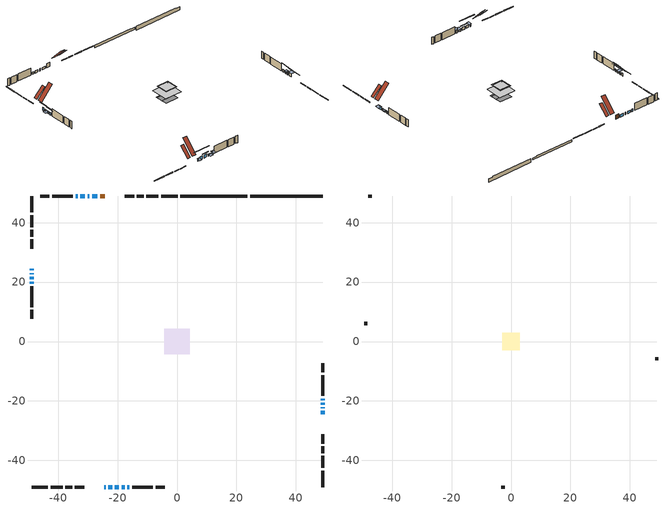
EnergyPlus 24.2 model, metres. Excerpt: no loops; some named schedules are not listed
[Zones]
conditioned space
 floor adiabatic (Floor4 construction): -2.48,-2.48 -2.48,2.48 2.48,2.48 2.48,-2.48 z0.57
 floor adiabatic (AdiabaticFloorConstruction): -4.34,-4.34 -4.34,4.34 4.34,4.34 4.34,-4.34 z1.79
 floor foundation (Slab1 construction): -3.3,-3.3 -3.3,3.3 3.3,3.3 3.3,-3.3 z-1.41
 floor foundation (Slab2 construction): -4.17,-1.47 -4.17,1.47 4.17,1.47 4.17,-1.47 z-0.5
 wall outside (RimJoist1 construction): 0.17,48.97 -5.36,48.97 / -48.97,-48.97 -43.43,-48.97 / -48.97,48.97 -48.97,43.43 / 48.97,-48.97 48.97,-43.43 z0.57:0.87
 wall outside (RimJoist2 construction): -6.29,48.97 -10.27,48.97 / -42.5,-48.97 -38.53,-48.97 / -48.97,42.5 -48.97,38.53 / 48.97,-42.5 48.97,-38.53 z0.57:0.87
 wall outside (RimJoist3 construction): -11.2,48.97 -13.48,48.97 / -37.6,-48.97 -35.31,-48.97 / -48.97,37.6 -48.97,35.31 / 48.97,-37.6 48.97,-35.31 z0.57:0.87
 wall outside (RimJoist4 construction): -14.41,48.97 -17.66,48.97 / -34.39,-48.97 -31.14,-48.97 / -48.97,34.39 -48.97,31.14 / 48.97,-34.39 48.97,-31.14 z0.57:0.87
 wall outside (AdiabaticWallConstruction 1): -24.23,48.97 -25.88,48.97 z0.57:2.6
 wall outside (AdiabaticWallConstruction): -24.56,-48.97 -24,-48.97 / 48.97,-21.22 48.97,-20.66 z0.57:1.49; 48.97,-24.56 48.97,-23.34 / -23.08,-48.97 -21.86,-48.97 / -20.93,-48.97 -19.6,-48.97 z0.57:2.09; -48.97,24.56 -48.97,23.9 z0.57:2.1; -26.81,48.97 -28.59,48.97 / -48.97,22.97 -48.97,22.7 / -29.51,48.97 -30.05,48.97 / 48.97,-22.42 48.97,-22.15 / -48.97,20.03 -48.97,19.5 / -30.98,48.97 -32.5,48.97 / -33.43,48.97 -34.08,48.97 / 48.97,-19.73 48.97,-19.2 z0.57:1.79; -48.97,21.78 -48.97,20.96 z0.57:1.39; -18.68,-48.97 -17.66,-48.97 z0.57:1.28; -16.73,-48.97 -16.02,-48.97 z0.57:2.04
 wall outside (Wall1 construction): -35.01,48.97 -41.99,48.97 / -15.09,-48.97 -8.11,-48.97 / -48.97,18.57 -48.97,11.59 / 48.97,-18.27 48.97,-11.29 z0.57:4.23
 wall outside (Wall3 construction): -42.92,48.97 -45.97,48.97 / -7.18,-48.97 -4.13,-48.97 / -48.97,10.66 -48.97,7.61 / 48.97,-10.36 48.97,-7.31 z0.57:4.23
 wall foundation (FoundationWall1 construction): 24.59,48.97,-1.41 24.59,48.97,0.57 46.53,48.97,0.57 46.53,48.97,0.17 48.97,48.97,0.17 48.97,48.97,-1.41
 wall foundation (FoundationWall2 construction): 1.1,48.97,-0.5 1.1,48.97,0.57 21.4,48.97,0.57 21.4,48.97,0.43 23.66,48.97,0.43 23.66,48.97,-0.5
 window (WindowConstruction 11): -24.56,-48.97 -24,-48.97 z0.57:1.48
 window (WindowConstruction 6): 48.97,-24.56 48.97,-23.34 z0.57:2.09
 window (WindowConstruction 7): -23.08,-48.97 -21.86,-48.97 z0.57:2.09
 window (WindowConstruction 8): -48.97,24.56 -48.97,23.9 z0.57:2.09
 window (WindowConstruction 9): -26.81,48.97 -28.59,48.97 z0.57:1.79
 window (WindowConstruction 10): -20.93,-48.97 -19.6,-48.97 z0.57:2.09
 window (WindowConstruction 14): -48.97,22.97 -48.97,22.71 z0.57:1.79
 window (WindowConstruction 15): -29.52,48.97 -30.05,48.97 z0.57:1.79
 window (WindowConstruction 12): -48.97,21.78 -48.97,20.96 z0.57:1.38
 window (WindowConstruction 16): 48.97,-22.41 48.97,-22.15 z0.57:1.79
 window (WindowConstruction 13): 48.97,-21.22 48.97,-20.66 z0.57:1.48
 window (WindowConstruction): -18.68,-48.97 -17.66,-48.97 z0.57:1.28
 window (WindowConstruction 1): -48.97,20.03 -48.97,19.5 z0.57:1.79
 window (WindowConstruction 2): -30.98,48.97 -32.5,48.97 z0.57:1.79
 window (WindowConstruction 3): -33.43,48.97 -34.08,48.97 z0.57:1.79
 window (WindowConstruction 4): 48.97,-19.73 48.97,-19.2 z0.57:1.79
 window (WindowConstruction 5): -16.73,-48.97 -16.02,-48.97 z0.57:2.04
 door (Door): -24.23,48.97 -25.88,48.97 z0.57:2.6
 ceiling adiabatic (AdiabaticFloorConstruction): 4.34,-4.34 4.34,4.34 -4.34,4.34 -4.34,-4.34 z1.79
attic - vented
 floor to conditioned space (Floor1 construction Reversed): -2.63,-2.63 -2.63,2.63 2.63,2.63 2.63,-2.63 z4.23
 floor to conditioned space (Floor2 construction Reversed): -2.1,-2.1 -2.1,2.1 2.1,2.1 2.1,-2.1 z4.23
 floor to conditioned space (Floor3 construction Reversed): -3,-3 -3,3 3,3 3,-3 z4.23
 wall outside (Wall4 construction): -46.9,48.97 -48.04,48.97 / -3.21,-48.97 -2.06,-48.97 / -48.97,6.68 -48.97,5.54 / 48.97,-6.38 48.97,-5.24 z0.57:4.23
 roof outside (Roof1 construction): -20.15,48.97,4.23 -20.15,44.55,8.64 -18.59,44.55,8.64 -18.59,48.97,4.23; -28.64,-48.97,4.23 -28.64,-44.55,8.64 -30.21,-44.55,8.64 -30.21,-48.97,4.23; -48.97,28.64,4.23 -44.55,28.64,8.64 -44.55,30.21,8.64 -48.97,30.21,4.23; 48.97,-28.64,4.23 44.55,-28.64,8.64 44.55,-30.21,8.64 48.97,-30.21,4.23
 roof outside (Roof2 construction): -23.31,48.97,4.23 -23.31,42.94,10.76 -21.08,42.94,10.76 -21.08,48.97,4.23; -25.49,-48.97,4.23 -25.49,-42.94,10.76 -27.72,-42.94,10.76 -27.72,-48.97,4.23; -48.97,25.49,4.23 -42.94,25.49,10.76 -42.94,27.72,10.76 -48.97,27.72,4.23; 48.97,-25.49,4.23 42.94,-25.49,10.76 42.94,-27.72,10.76 48.97,-27.72,4.23
shading: -23.71,-48.97 -24.86,-48.97 -24.86,-50.8 -23.71,-50.8 z1.78; 48.97,-23.04 48.97,-24.86 50.8,-24.86 50.8,-23.04 z2.39; -18.2,-48.97 -26.74,-48.97 -26.74,-49.27 -18.2,-49.27 z5.75; -48.97,22.07 -48.97,26.39 -49.27,26.39 -49.27,22.07 z3.92; -18.69,-48.97 -21.84,-48.97 -21.84,-49.27 -18.69,-49.27 z3.01; -48.97,20.66 -48.97,22.08 -50.8,22.08 -50.8,20.66 z1.68; 48.97,-20.36 48.97,-21.52 49.88,-21.52 49.88,-20.36 z1.78; -17.36,-48.97 -18.97,-48.97 -18.97,-50.8 -17.36,-50.8 z1.58; -48.97,17.67 -48.97,21.86 -49.27,21.86 -49.27,17.67 z3.62; -15.72,-48.97 -17.03,-48.97 -17.03,-50.8 -15.72,-50.8 z2.34
[Building]
Building 1: Terrain=Suburbs
[Site:Location]
Windsor AP_ON: Latitude {deg}=42.28; Longitude {deg}=-82.96; Time Zone {hr}=-5; Elevation {m}=190; Keep Site Location Information=Yes
[Site:GroundTemperature:Shallow]
6.34957, 4.46684, 4.31606, 5.20952, 8.79623, 12.3662, 15.4612, 17.4219, 17.5884, 15.9938, 12.9777, 9.51722
[Site:WaterMainsTemperature]
Calculation Method=Schedule; Temperature Schedule=mains temperature schedule
[Material] Roughness=Rough; Thermal Absorptance=0.9
Name | Thickness {m} | Conductivity {W/m-K} | Density {kg/m3} | Specific Heat {J/kg-K} | Solar Absorptance | Visible Absorptance
asphalt or fiberglass shingles | 0.00635 | 0.162714 | 1121.4 | 1465.45 | 0.4 | 0.4
ceiling loosefill ins | 0.169333 | 0.0480833 | 16.02 | 1046.75 | 0.7 | 0.7
ceiling stud and cavity | 0.1397 | 0.103709 | 65.682 | 1177.47 | 0.7 | 0.7
ceiling stud and cavity 1 | 0.1397 | 0.105222 | 65.682 | 1177.47 | 0.7 | 0.7
ceiling stud and cavity 2 | 0.1397 | 0.0800577 | 65.682 | 1177.47 | 0.7 | 0.7
concrete 4.0 in. | 0.1016 | 1.803125 | 2242.8 | 837.4 | 0.7 | 0.7
concrete 8.0 in. | 0.2032 | 1.803125 | 2242.8 | 837.4 | 0.7 | 0.7
door material | 0.04445 | 0.188738 | 512.64 | 1214.23 | 0.7 | 0.7
exterior vertical ins | 0.0483764 | 0.029427 | 32.04 | 1214.23 | 0.7 | 0.7
exterior vertical ins 1 | 0.0543552 | 0.029427 | 32.04 | 1214.23 | 0.7 | 0.7
floor covering | 0.0127 | 9.015625 | 54.468 | 1339.84 | 0.6 | 0.6
floor covering 1 | 0.0127 | 0.0433444 | 54.468 | 1339.84 | 0.6 | 0.6
floor rigid ins; wall rigid ins | 0.512978 | 0.029427 | 32.04 | 1214.23 | 0.7 | 0.7
floor stud and cavity | 0.0889 | 0.220277 | 50.32683 | 1063.81 | 0.7 | 0.7
floor stud and cavity 1 | 0.1397 | 1.75129 | 37.0049 | 1207.88 | 0.7 | 0.7
furniture material conditioned space 1 | 0.1524 | 0.115458 | 640.8 | 1214.23 | 0.6 | 0.6
gypsum board | 0.0127 | 0.160291 | 801 | 837.4 | 0.6 | 0.6
gypsum board 1 | 0.0127 | 0.160291 | 801 | 837.4 | 0.7 | 0.7
osb sheathing 0.5 in. | 0.0127 | 0.115458 | 512.64 | 1214.23 | 0.7 | 0.7
osb sheathing 0.75 in. | 0.01905 | 0.115458 | 512.64 | 1214.23 | 0.7 | 0.7
osb sheathing 2.0 in. | 0.0508 | 0.115458 | 512.64 | 1214.23 | 0.7 | 0.7
rim joist stud and cavity | 0.0508 | 0.0292721 | 125.044 | 1163.47 | 0.6 | 0.6
rim joist stud and cavity 1 | 0.0508 | 0.0321778 | 125.044 | 1163.47 | 0.6 | 0.6
rim joist stud and cavity 2 | 0.0508 | 0.0322859 | 125.044 | 1163.47 | 0.6 | 0.6
wall stud and cavity | 0.1397 | 0.0926851 | 139.0536 | 1170.24 | 0.7 | 0.7
wall stud and cavity 1 | 0.1397 | 0.0943382 | 139.0536 | 1170.24 | 0.7 | 0.7
wall stud and cavity 2 | 0.0889 | 6.1454 | 50.32683 | 1063.81 | 0.6 | 0.6
wall stud and cavity 3 | 0.0889 | 0.380278 | 52.3479 | 1209.89 | 0.7 | 0.7
wall stud and cavity 4 | 0.0889 | 0.391764 | 83.0341 | 1211.67 | 0.7 | 0.7
wood siding | 0.0254 | 0.102417 | 544.68 | 1172.36 | 0.4 | 0.4
wood siding 1 | 0.00254 | 0.102417 | 544.68 | 1172.36 | 0.4 | 0.4
wood siding 2; wood siding 3; wood siding 4 | 0.0254 | 0.102417 | 544.68 | 1172.36 | 0.7 | 0.7
[WindowMaterial:SimpleGlazingSystem]
Name | U-Factor {W/m2-K} | Solar Heat Gain Coefficient
WindowMaterial | 3.11495 | 0.4
WindowMaterial 1 | 3.11495 | 0.38
WindowMaterial 10 | 5.32199 | 0.68
WindowMaterial 11 | 5.09941 | 0.63
WindowMaterial 2 | 3.08259 | 0.47
WindowMaterial 3 | 2.67888 | 0.48
WindowMaterial 4 | 3.1212 | 0.39
WindowMaterial 5 | 3.09848 | 0.43
WindowMaterial 6 | 3.10076 | 0.42
WindowMaterial 7 | 3.09792 | 0.43
WindowMaterial 8 | 2.82878 | 0.11
WindowMaterial 9 | 5.46451 | 0.7
[Construction]
AdiabaticFloorConstruction: floor stud and cavity 1, floor rigid ins, osb sheathing 0.75 in., floor covering 1
AdiabaticWallConstruction: wood siding 3, wall rigid ins, wall stud and cavity 3, gypsum board
AdiabaticWallConstruction 1: wood siding 4, wall rigid ins, wall stud and cavity 3, gypsum board
Door: door material
Floor1 construction Reversed: gypsum board, ceiling stud and cavity, ceiling loosefill ins
Floor2 construction Reversed: gypsum board, ceiling stud and cavity 1, ceiling loosefill ins
Floor3 construction Reversed: gypsum board, ceiling stud and cavity 2
Floor4 construction: floor stud and cavity, floor covering
FoundationWall1 construction; FoundationWall2 construction: concrete 8.0 in., gypsum board 1
furniture construction conditioned space 1: furniture material conditioned space 1
PartitionWallConstruction: gypsum board, wall stud and cavity 4, gypsum board
RimJoist1 construction: wood siding 2, osb sheathing 2.0 in., rim joist stud and cavity
RimJoist2 construction: wood siding 2, osb sheathing 2.0 in., rim joist stud and cavity 1
RimJoist3 construction; RimJoist4 construction: wood siding 2, osb sheathing 2.0 in., rim joist stud and cavity 2
Roof1 construction; Roof2 construction: asphalt or fiberglass shingles
Slab1 construction; Slab2 construction: concrete 4.0 in.
Wall1 construction: wood siding, osb sheathing 0.5 in., wall stud and cavity, gypsum board
Wall3 construction: wood siding, osb sheathing 0.5 in., wall stud and cavity 1, gypsum board
Wall4 construction: wood siding 1, wall stud and cavity 2
WindowConstruction: WindowMaterial
WindowConstruction 1: WindowMaterial 1
WindowConstruction 10; WindowConstruction 8: WindowMaterial 6
WindowConstruction 11: WindowMaterial 8
WindowConstruction 12: WindowMaterial 9
WindowConstruction 13: WindowMaterial 10
WindowConstruction 14; WindowConstruction 15; WindowConstruction 16: WindowMaterial 11
WindowConstruction 2; WindowConstruction 6; WindowConstruction 7: WindowMaterial 2
WindowConstruction 3: WindowMaterial 3
WindowConstruction 4: WindowMaterial 4
WindowConstruction 5: WindowMaterial 5
WindowConstruction 9: WindowMaterial 7
[Zone] Multiplier=1; Part of Total Floor Area=Yes
Name | Volume {m3}
attic - vented | 88.0872
conditioned space | 269.7
[Space]
Name | Zone | Volume {m3}
attic - vented 1 | attic - vented | 88.0872
conditioned space 1 | conditioned space | 269.7
[ZoneInfiltration:EffectiveLeakageArea]
infil attic - vented 1: Zone or Space=attic - vented 1; Schedule=Always On Discrete; Effective Air Leakage Area {cm2}=3612; Stack Coefficient=0.000708909; Wind Coefficient=1.79893e-05
[ZoneMixing]
whole house fan mix: Zone or Space=attic - vented; Schedule=Always On Continuous; Design Flow Rate Calculation Method=Flow/Zone; Design Flow Rate {m3/s}=0; Source Zone or Space=conditioned space
[SurfaceProperty:ExposedFoundationPerimeter] Exposed Perimeter Calculation Method=TotalExposedPerimeter
Name | Total Exposed Perimeter {m}
Slab1 | 24.384
Slab2 | 22.555
[InternalMass] Zone or ZoneList=conditioned space; Space or SpaceList=conditioned space 1
Name | Construction | Surface Area {m2}
furniture mass conditioned space 1 | furniture construction conditioned space 1 | 67.1359
partition wall mass | PartitionWallConstruction | 143.31
[Lights]
interior lighting: Zone or ZoneList or Space or SpaceList=conditioned space 1; Schedule=interior lighting schedule; Design Level Calculation Method=LightingLevel; Lighting Level {W}=343.2; Return Air Fraction=0; Fraction Radiant=0.6; Fraction Visible=0.2; Fraction Replaceable=1
[People]
occupants: Zone or ZoneList or Space or SpaceList=conditioned space 1; Number of People Schedule=occupants schedule; Number of People Calculation Method=People; Number of People=3; Fraction Radiant=0.314171; Sensible Heat Fraction=0.56303; Activity Level Schedule=occupants activity schedule; Carbon Dioxide Generation Rate {m3/s-W}=0; Enable ASHRAE 55 Comfort Warnings=No; Mean Radiant Temperature Calculation Type=EnclosureAveraged
[ElectricEquipment] Zone or ZoneList or Space or SpaceList=conditioned space 1; Design Level Calculation Method=EquipmentLevel
Name | Schedule | Design Level {W} | Fraction Latent | Fraction Radiant | Fraction Lost
clothes dryer | clothes dryer schedule | 140.772 | 0.015 | 0.081 | 0.85
clothes washer | clothes washer schedule | 32.1985 | 0.03 | 0.162 | 0.7
cooking range | cooking range schedule | 215.147 | 0.08 | 0.432 | 0.2
dishwasher | dishwasher schedule | 66.8632 | 0.3 | 0.18 | 0.4
fridge | fridge schedule | 72.9452 | 0 | 0.6 | 0
mech vent bath fan 0 | mech vent bath fan 0 schedule | 25.1 | 0 | 0 | 1
mech vent house fan | mech vent house fan schedule | 0 | 0 | 0 | 1
mech vent house fan cfis | mech vent house fan cfis schedule | 0 | 0 | 0 | 0
misc plug loads | misc plug loads schedule | 494.7 | 0.045 | 0.513 | 0.1
whole house fan | Always On Discrete | 0 | 0 | 0 | 1
[OtherEquipment] Zone or ZoneList or Space or SpaceList=conditioned space 1; Design Level Calculation Method=EquipmentLevel
Name | Fuel Type | Schedule | Design Level {W} | Fraction Latent | Fraction Radiant | Fraction Lost
clothes dryer 1 | Electricity | clothes dryer schedule | 0 | 0.015 | 0.081 | 0.85
cooking range 1 | Electricity | cooking range schedule | 0 | 0.08 | 0.432 | 0.2
general water use latent | None | general water use schedule | 62.594 | 1 | 0 | 0
general water use sensible | None | general water use schedule | -61.6891 | 0 | 0.6 | 0
mech vent house fan latent load | None | Always On Discrete | 0 | 1 | 0 | 0
mech vent house fan sensible load | None | Always On Discrete | 0 | 0 | 0 | 0
water heater energy adjustment1 | Electricity | Always On Discrete | 0.01 | 0 | 0 | 1
[ZoneInfiltration:DesignFlowRate] Zone or ZoneList or Space or SpaceList=conditioned space 1; Schedule=Always On Discrete; Design Flow Rate Calculation Method=Flow/Zone; Design Flow Rate {m3/s}=0
infil flow; natural vent flow; whole house fan flow
[Foundation:Kiva] Initial Indoor Air Temperature {C}=18; Wall Height Above Grade {m}=0.570006; Wall Depth Below Slab {m}=0.2032; Custom Block X Position 1 {m}=0.2159; Custom Block Z Position 1 {m}=0
Name | Custom Block Material Name 1 | Custom Block Depth 1 {m}
Foundation Kiva 1 | exterior vertical ins | 1.98001
Foundation Kiva 2 | exterior vertical ins 1 | 1.07
[Foundation:Kiva:Settings]
Soil Conductivity {W/m-K}=0.849921; Soil Density {kg/m3}=1842.3; Soil Specific Heat {J/kg-K}=418.7; Ground Solar Absorptivity=0.9; Ground Thermal Absorptivity=0.9; Ground Surface Roughness {m}=0.03; Far-Field Width {m}=40; Deep-Ground Boundary Condition=ZeroFlux; Deep-Ground Depth {m}=40; Minimum Cell Dimension {m}=0.2; Maximum Cell Growth Coefficient=3; Simulation Timestep=Timestep
[Exterior:Lights]
exterior lighting: Schedule=exterior lighting schedule; Design Level {W}=75.6
[Schedule:Constant]
Name | Hourly Value
Always On Continuous; mech vent house fan schedule; mech vent house fan cfis schedule; Always On Discrete | 1
occupants activity schedule | 117.228
fridge schedule | 0
[Schedule:Week:Daily]
interior lighting schedule Week Rule - Jan1-Jan27: interior lighting schedule day, interior lighting schedule day, interior lighting schedule day, interior lighting schedule day, interior lighting schedule day, interior lighting schedule day, interior lighting schedule day, interior lighting schedule default day, interior lighting schedule default day, interior lighting schedule default day, interior lighting schedule default day, interior lighting schedule default day
interior lighting schedule Week Rule - Jan28-Feb3: interior lighting schedule day, interior lighting schedule day, interior lighting schedule day, interior lighting schedule day, interior lighting schedule day 1, interior lighting schedule day 1, interior lighting schedule day 1, interior lighting schedule default day, interior lighting schedule default day, interior lighting schedule default day, interior lighting schedule default day, interior lighting schedule default day
interior lighting schedule Week Rule - Feb4-Feb24: interior lighting schedule day 1, interior lighting schedule day 1, interior lighting schedule day 1, interior lighting schedule day 1, interior lighting schedule day 1, interior lighting schedule day 1, interior lighting schedule day 1, interior lighting schedule default day, interior lighting schedule default day, interior lighting schedule default day, interior lighting schedule default day, interior lighting schedule default day
interior lighting schedule Week Rule - Feb25-Mar3: interior lighting schedule day 1, interior lighting schedule day 1, interior lighting schedule day 1, interior lighting schedule day 1, interior lighting schedule day 2, interior lighting schedule day 2, interior lighting schedule day 2, interior lighting schedule default day, interior lighting schedule default day, interior lighting schedule default day, interior lighting schedule default day, interior lighting schedule default day
interior lighting schedule Week Rule - Mar4-Mar31: interior lighting schedule day 2, interior lighting schedule day 2, interior lighting schedule day 2, interior lighting schedule day 2, interior lighting schedule day 2, interior lighting schedule day 2, interior lighting schedule day 2, interior lighting schedule default day, interior lighting schedule default day, interior lighting schedule default day, interior lighting schedule default day, interior lighting schedule default day
interior lighting schedule Week Rule - Apr1-Apr28: interior lighting schedule day 3, interior lighting schedule day 3, interior lighting schedule day 3, interior lighting schedule day 3, interior lighting schedule day 3, interior lighting schedule day 3, interior lighting schedule day 3, interior lighting schedule default day, interior lighting schedule default day, interior lighting schedule default day, interior lighting schedule default day, interior lighting schedule default day
interior lighting schedule Week Rule - Apr29-May5: interior lighting schedule day 3, interior lighting schedule day 3, interior lighting schedule day 4, interior lighting schedule day 4, interior lighting schedule day 4, interior lighting schedule day 4, interior lighting schedule day 4, interior lighting schedule default day, interior lighting schedule default day, interior lighting schedule default day, interior lighting schedule default day, interior lighting schedule default day
interior lighting schedule Week Rule - May6-May26: interior lighting schedule day 4, interior lighting schedule day 4, interior lighting schedule day 4, interior lighting schedule day 4, interior lighting schedule day 4, interior lighting schedule day 4, interior lighting schedule day 4, interior lighting schedule default day, interior lighting schedule default day, interior lighting schedule default day, interior lighting schedule default day, interior lighting schedule default day
interior lighting schedule Week Rule - May27-Jun2: interior lighting schedule day 4, interior lighting schedule day 4, interior lighting schedule day 4, interior lighting schedule day 4, interior lighting schedule day 4, interior lighting schedule day 5, interior lighting schedule day 5, interior lighting schedule default day, interior lighting schedule default day, interior lighting schedule default day, interior lighting schedule default day, interior lighting schedule default day
interior lighting schedule Week Rule - Jun3-Jun30: interior lighting schedule day 5, interior lighting schedule day 5, interior lighting schedule day 5, interior lighting schedule day 5, interior lighting schedule day 5, interior lighting schedule day 5, interior lighting schedule day 5, interior lighting schedule default day, interior lighting schedule default day, interior lighting schedule default day, interior lighting schedule default day, interior lighting schedule default day
interior lighting schedule Week Rule - Jul1-Jul28: interior lighting schedule day 6, interior lighting schedule day 6, interior lighting schedule day 6, interior lighting schedule day 6, interior lighting schedule day 6, interior lighting schedule day 6, interior lighting schedule day 6, interior lighting schedule default day, interior lighting schedule default day, interior lighting schedule default day, interior lighting schedule default day, interior lighting schedule default day
interior lighting schedule Week Rule - Jul29-Aug4: interior lighting schedule day 6, interior lighting schedule day 6, interior lighting schedule day 6, interior lighting schedule day 7, interior lighting schedule day 7, interior lighting schedule day 7, interior lighting schedule day 7, interior lighting schedule default day, interior lighting schedule default day, interior lighting schedule default day, interior lighting schedule default day, interior lighting schedule default day
interior lighting schedule Week Rule - Aug5-Aug25: interior lighting schedule day 7, interior lighting schedule day 7, interior lighting schedule day 7, interior lighting schedule day 7, interior lighting schedule day 7, interior lighting schedule day 7, interior lighting schedule day 7, interior lighting schedule default day, interior lighting schedule default day, interior lighting schedule default day, interior lighting schedule default day, interior lighting schedule default day
interior lighting schedule Week Rule - Aug26-Sep1: interior lighting schedule day 7, interior lighting schedule day 7, interior lighting schedule day 7, interior lighting schedule day 7, interior lighting schedule day 7, interior lighting schedule day 7, interior lighting schedule day 8, interior lighting schedule default day, interior lighting schedule default day, interior lighting schedule default day, interior lighting schedule default day, interior lighting schedule default day
interior lighting schedule Week Rule - Sep2-Sep29: interior lighting schedule day 8, interior lighting schedule day 8, interior lighting schedule day 8, interior lighting schedule day 8, interior lighting schedule day 8, interior lighting schedule day 8, interior lighting schedule day 8, interior lighting schedule default day, interior lighting schedule default day, interior lighting schedule default day, interior lighting schedule default day, interior lighting schedule default day
interior lighting schedule Week Rule - Sep30-Oct6: interior lighting schedule day 8, interior lighting schedule day 9, interior lighting schedule day 9, interior lighting schedule day 9, interior lighting schedule day 9, interior lighting schedule day 9, interior lighting schedule day 9, interior lighting schedule default day, interior lighting schedule default day, interior lighting schedule default day, interior lighting schedule default day, interior lighting schedule default day
interior lighting schedule Week Rule - Oct7-Oct27: interior lighting schedule day 9, interior lighting schedule day 9, interior lighting schedule day 9, interior lighting schedule day 9, interior lighting schedule day 9, interior lighting schedule day 9, interior lighting schedule day 9, interior lighting schedule default day, interior lighting schedule default day, interior lighting schedule default day, interior lighting schedule default day, interior lighting schedule default day
interior lighting schedule Week Rule - Oct28-Nov3: interior lighting schedule day 9, interior lighting schedule day 9, interior lighting schedule day 9, interior lighting schedule day 9, interior lighting schedule day 10, interior lighting schedule day 10, interior lighting schedule day 10, interior lighting schedule default day, interior lighting schedule default day, interior lighting schedule default day, interior lighting schedule default day, interior lighting schedule default day
interior lighting schedule Week Rule - Nov4-Nov24: interior lighting schedule day 10, interior lighting schedule day 10, interior lighting schedule day 10, interior lighting schedule day 10, interior lighting schedule day 10, interior lighting schedule day 10, interior lighting schedule day 10, interior lighting schedule default day, interior lighting schedule default day, interior lighting schedule default day, interior lighting schedule default day, interior lighting schedule default day
interior lighting schedule Week Rule - Nov25-Dec1: interior lighting schedule day 10, interior lighting schedule day 10, interior lighting schedule day 10, interior lighting schedule day 10, interior lighting schedule day 10, interior lighting schedule day 10, interior lighting schedule day 11, interior lighting schedule default day, interior lighting schedule default day, interior lighting schedule default day, interior lighting schedule default day, interior lighting schedule default day
interior lighting schedule Week Rule - Dec2-Dec31: interior lighting schedule day 11, interior lighting schedule day 11, interior lighting schedule day 11, interior lighting schedule day 11, interior lighting schedule day 11, interior lighting schedule day 11, interior lighting schedule day 11, interior lighting schedule default day, interior lighting schedule default day, interior lighting schedule default day, interior lighting schedule default day, interior lighting schedule default day
occupants schedule Week Rule - Jan1-Dec31: occupants schedule day, occupants schedule day, occupants schedule day, occupants schedule day, occupants schedule day, occupants schedule day, occupants schedule day, occupants schedule default day, occupants schedule default day, occupants schedule default day, occupants schedule default day, occupants schedule default day
clothes dryer schedule Week Rule - Jan1-Dec31: clothes dryer schedule day, clothes dryer schedule day, clothes dryer schedule day, clothes dryer schedule day, clothes dryer schedule day, clothes dryer schedule day, clothes dryer schedule day, clothes dryer schedule default day, clothes dryer schedule default day, clothes dryer schedule default day, clothes dryer schedule default day, clothes dryer schedule default day
clothes washer schedule Week Rule - Jan1-Dec31: clothes washer schedule day, clothes washer schedule day, clothes washer schedule day, clothes washer schedule day, clothes washer schedule day, clothes washer schedule day, clothes washer schedule day, clothes washer schedule default day, clothes washer schedule default day, clothes washer schedule default day, clothes washer schedule default day, clothes washer schedule default day
cooking range schedule Week Rule - Jan1-Dec31: cooking range schedule day, cooking range schedule day, cooking range schedule day, cooking range schedule day, cooking range schedule day, cooking range schedule day, cooking range schedule day, cooking range schedule default day, cooking range schedule default day, cooking range schedule default day, cooking range schedule default day, cooking range schedule default day
dishwasher schedule Week Rule - Jan1-Dec31: dishwasher schedule day, dishwasher schedule day, dishwasher schedule day, dishwasher schedule day, dishwasher schedule day, dishwasher schedule day, dishwasher schedule day, dishwasher schedule default day, dishwasher schedule default day, dishwasher schedule default day, dishwasher schedule default day, dishwasher schedule default day
mech vent bath fan 0 schedule Week Rule - Jan1-Dec31: mech vent bath fan 0 schedule day, mech vent bath fan 0 schedule day, mech vent bath fan 0 schedule day, mech vent bath fan 0 schedule day, mech vent bath fan 0 schedule day, mech vent bath fan 0 schedule day, mech vent bath fan 0 schedule day, mech vent bath fan 0 schedule default day, mech vent bath fan 0 schedule default day, mech vent bath fan 0 schedule default day, mech vent bath fan 0 schedule default day, mech vent bath fan 0 schedule default day
misc plug loads schedule Week Rule - Jan1-Dec31: misc plug loads schedule day, misc plug loads schedule day, misc plug loads schedule day, misc plug loads schedule day, misc plug loads schedule day, misc plug loads schedule day, misc plug loads schedule day, misc plug loads schedule default day, misc plug loads schedule default day, misc plug loads schedule default day, misc plug loads schedule default day, misc plug loads schedule default day
general water use schedule Week Rule - Jan1-Dec31: general water use schedule day, general water use schedule day, general water use schedule day, general water use schedule day, general water use schedule day, general water use schedule day, general water use schedule day, general water use schedule default day, general water use schedule default day, general water use schedule default day, general water use schedule default day, general water use schedule default day
exterior lighting schedule Week Rule - Jan1-Jan27: exterior lighting schedule day, exterior lighting schedule day, exterior lighting schedule day, exterior lighting schedule day, exterior lighting schedule day, exterior lighting schedule day, exterior lighting schedule day, exterior lighting schedule default day, exterior lighting schedule default day, exterior lighting schedule default day, exterior lighting schedule default day, exterior lighting schedule default day
exterior lighting schedule Week Rule - Jan28-Feb3: exterior lighting schedule day, exterior lighting schedule day, exterior lighting schedule day, exterior lighting schedule day, exterior lighting schedule day 1, exterior lighting schedule day 1, exterior lighting schedule day 1, exterior lighting schedule default day, exterior lighting schedule default day, exterior lighting schedule default day, exterior lighting schedule default day, exterior lighting schedule default day
exterior lighting schedule Week Rule - Feb4-Feb24: exterior lighting schedule day 1, exterior lighting schedule day 1, exterior lighting schedule day 1, exterior lighting schedule day 1, exterior lighting schedule day 1, exterior lighting schedule day 1, exterior lighting schedule day 1, exterior lighting schedule default day, exterior lighting schedule default day, exterior lighting schedule default day, exterior lighting schedule default day, exterior lighting schedule default day
exterior lighting schedule Week Rule - Feb25-Mar3: exterior lighting schedule day 1, exterior lighting schedule day 1, exterior lighting schedule day 1, exterior lighting schedule day 1, exterior lighting schedule day 2, exterior lighting schedule day 2, exterior lighting schedule day 2, exterior lighting schedule default day, exterior lighting schedule default day, exterior lighting schedule default day, exterior lighting schedule default day, exterior lighting schedule default day
exterior lighting schedule Week Rule - Mar4-Mar31: exterior lighting schedule day 2, exterior lighting schedule day 2, exterior lighting schedule day 2, exterior lighting schedule day 2, exterior lighting schedule day 2, exterior lighting schedule day 2, exterior lighting schedule day 2, exterior lighting schedule default day, exterior lighting schedule default day, exterior lighting schedule default day, exterior lighting schedule default day, exterior lighting schedule default day
exterior lighting schedule Week Rule - Apr1-Apr28: exterior lighting schedule day 3, exterior lighting schedule day 3, exterior lighting schedule day 3, exterior lighting schedule day 3, exterior lighting schedule day 3, exterior lighting schedule day 3, exterior lighting schedule day 3, exterior lighting schedule default day, exterior lighting schedule default day, exterior lighting schedule default day, exterior lighting schedule default day, exterior lighting schedule default day
exterior lighting schedule Week Rule - Apr29-May5: exterior lighting schedule day 3, exterior lighting schedule day 3, exterior lighting schedule day 4, exterior lighting schedule day 4, exterior lighting schedule day 4, exterior lighting schedule day 4, exterior lighting schedule day 4, exterior lighting schedule default day, exterior lighting schedule default day, exterior lighting schedule default day, exterior lighting schedule default day, exterior lighting schedule default day
exterior lighting schedule Week Rule - May6-May26: exterior lighting schedule day 4, exterior lighting schedule day 4, exterior lighting schedule day 4, exterior lighting schedule day 4, exterior lighting schedule day 4, exterior lighting schedule day 4, exterior lighting schedule day 4, exterior lighting schedule default day, exterior lighting schedule default day, exterior lighting schedule default day, exterior lighting schedule default day, exterior lighting schedule default day
exterior lighting schedule Week Rule - May27-Jun2: exterior lighting schedule day 4, exterior lighting schedule day 4, exterior lighting schedule day 4, exterior lighting schedule day 4, exterior lighting schedule day 4, exterior lighting schedule day 5, exterior lighting schedule day 5, exterior lighting schedule default day, exterior lighting schedule default day, exterior lighting schedule default day, exterior lighting schedule default day, exterior lighting schedule default day
exterior lighting schedule Week Rule - Jun3-Jun30: exterior lighting schedule day 5, exterior lighting schedule day 5, exterior lighting schedule day 5, exterior lighting schedule day 5, exterior lighting schedule day 5, exterior lighting schedule day 5, exterior lighting schedule day 5, exterior lighting schedule default day, exterior lighting schedule default day, exterior lighting schedule default day, exterior lighting schedule default day, exterior lighting schedule default day
exterior lighting schedule Week Rule - Jul1-Jul28: exterior lighting schedule day 6, exterior lighting schedule day 6, exterior lighting schedule day 6, exterior lighting schedule day 6, exterior lighting schedule day 6, exterior lighting schedule day 6, exterior lighting schedule day 6, exterior lighting schedule default day, exterior lighting schedule default day, exterior lighting schedule default day, exterior lighting schedule default day, exterior lighting schedule default day
[Schedule:Year]
interior lighting schedule: interior lighting schedule Week Rule - Jan1-Jan27, 1, 1, 1, 27, interior lighting schedule Week Rule - Jan28-Feb3, 1, 28, 2, 3, interior lighting schedule Week Rule - Feb4-Feb24, 2, 4, 2, 24, interior lighting schedule Week Rule - Feb25-Mar3, 2, 25, 3, 3, interior lighting schedule Week Rule - Mar4-Mar31, 3, 4, 3, 31, interior lighting schedule Week Rule - Apr1-Apr28, 4, 1, 4, 28, interior lighting schedule Week Rule - Apr29-May5, 4, 29, 5, 5, interior lighting schedule Week Rule - May6-May26, 5, 6, 5, 26, interior lighting schedule Week Rule - May27-Jun2, 5, 27, 6, 2, interior lighting schedule Week Rule - Jun3-Jun30, 6, 3, 6, 30, interior lighting schedule Week Rule - Jul1-Jul28, 7, 1, 7, 28, interior lighting schedule Week Rule - Jul29-Aug4, 7, 29, 8, 4, interior lighting schedule Week Rule - Aug5-Aug25, 8, 5, 8, 25, interior lighting schedule Week Rule - Aug26-Sep1, 8, 26, 9, 1, interior lighting schedule Week Rule - Sep2-Sep29, 9, 2, 9, 29, interior lighting schedule Week Rule - Sep30-Oct6, 9, 30, 10, 6, interior lighting schedule Week Rule - Oct7-Oct27, 10, 7, 10, 27, interior lighting schedule Week Rule - Oct28-Nov3, 10, 28, 11, 3, interior lighting schedule Week Rule - Nov4-Nov24, 11, 4, 11, 24, interior lighting schedule Week Rule - Nov25-Dec1, 11, 25, 12, 1, interior lighting schedule Week Rule - Dec2-Dec31, 12, 2, 12, 31
occupants schedule: occupants schedule Week Rule - Jan1-Dec31, 1, 1, 12, 31
clothes dryer schedule: clothes dryer schedule Week Rule - Jan1-Dec31, 1, 1, 12, 31
clothes washer schedule: clothes washer schedule Week Rule - Jan1-Dec31, 1, 1, 12, 31
cooking range schedule: cooking range schedule Week Rule - Jan1-Dec31, 1, 1, 12, 31
dishwasher schedule: dishwasher schedule Week Rule - Jan1-Dec31, 1, 1, 12, 31
mech vent bath fan 0 schedule: mech vent bath fan 0 schedule Week Rule - Jan1-Dec31, 1, 1, 12, 31
misc plug loads schedule: misc plug loads schedule Week Rule - Jan1-Dec31, 1, 1, 12, 31
general water use schedule: general water use schedule Week Rule - Jan1-Dec31, 1, 1, 12, 31
exterior lighting schedule: exterior lighting schedule Week Rule - Jan1-Jan27, 1, 1, 1, 27, exterior lighting schedule Week Rule - Jan28-Feb3, 1, 28, 2, 3, exterior lighting schedule Week Rule - Feb4-Feb24, 2, 4, 2, 24, exterior lighting schedule Week Rule - Feb25-Mar3, 2, 25, 3, 3, exterior lighting schedule Week Rule - Mar4-Mar31, 3, 4, 3, 31, exterior lighting schedule Week Rule - Apr1-Apr28, 4, 1, 4, 28, exterior lighting schedule Week Rule - Apr29-May5, 4, 29, 5, 5, exterior lighting schedule Week Rule - May6-May26, 5, 6, 5, 26, exterior lighting schedule Week Rule - May27-Jun2, 5, 27, 6, 2, exterior lighting schedule Week Rule - Jun3-Jun30, 6, 3, 6, 30, exterior lighting schedule Week Rule - Jul1-Jul28, 7, 1, 7, 28, exterior lighting schedule Week Rule - Jul29-Aug4, 7, 29, 8, 4, exterior lighting schedule Week Rule - Aug5-Aug25, 8, 5, 8, 25, exterior lighting schedule Week Rule - Aug26-Sep1, 8, 26, 9, 1, exterior lighting schedule Week Rule - Sep2-Sep29, 9, 2, 9, 29, exterior lighting schedule Week Rule - Sep30-Oct6, 9, 30, 10, 6, exterior lighting schedule Week Rule - Oct7-Oct27, 10, 7, 10, 27, exterior lighting schedule Week Rule - Oct28-Nov3, 10, 28, 11, 3, exterior lighting schedule Week Rule - Nov4-Nov24, 11, 4, 11, 24, exterior lighting schedule Week Rule - Nov25-Dec1, 11, 25, 12, 1, exterior lighting schedule Week Rule - Dec2-Dec31, 12, 2, 12, 31
[Schedule:Compact]
mains temperature schedule: Through: 01/01, For: AllDays, Until: 24:00, 9.71556, Through: 01/02, For: AllDays, Until: 24:00, 9.65056, Through: 01/03, For: AllDays, Until: 24:00, 9.58667, Through: 01/04, For: AllDays, Until: 24:00, 9.52389, Through: 01/05, For: AllDays, Until: 24:00, 9.46278, Through: 01/06, For: AllDays, Until: 24:00, 9.40278, Through: 01/07, For: AllDays, Until: 24:00, 9.34444, Through: 01/08, For: AllDays, Until: 24:00, 9.28778, Through: 01/09, For: AllDays, Until: 24:00, 9.23222, Through: 01/10, For: AllDays, Until: 24:00, 9.17778, Through: 01/11, For: AllDays, Until: 24:00, 9.125, Through: 01/12, For: AllDays, Until: 24:00, 9.07389, Through: 01/13, For: AllDays, Until: 24:00, 9.02444, Through: 01/14, For: AllDays, Until: 24:00, 8.97611, Through: 01/15, For: AllDays, Until: 24:00, 8.92944, Through: 01/16, For: AllDays, Until: 24:00, 8.88444, Through: 01/17, For: AllDays, Until: 24:00, 8.84056, Through: 01/18, For: AllDays, Until: 24:00, 8.79889, Through: 01/19, For: AllDays, Until: 24:00, 8.75833, Through: 01/20, For: AllDays, Until: 24:00, 8.71944, Through: 01/21, For: AllDays, Until: 24:00, 8.68222, Through: 01/22, For: AllDays, Until: 24:00, 8.64667, Through: 01/23, For: AllDays, Until: 24:00, 8.61222, Through: 01/24, For: AllDays, Until: 24:00, 8.58, Through: 01/25, For: AllDays, Until: 24:00, 8.54944, Through: 01/26, For: AllDays, Until: 24:00, 8.52, Through: 01/27, For: AllDays, Until: 24:00, 8.49278, Through: 01/28, For: AllDays, Until: 24:00, 8.46722, Through: 01/29, For: AllDays, Until: 24:00, 8.44278, Through: 01/30, For: AllDays, Until: 24:00, 8.42056, Through: 01/31, For: AllDays, Until: 24:00, 8.39944, Through: 02/01, For: AllDays, Until: 24:00, 8.38056, Through: 02/02, For: AllDays, Until: 24:00, 8.36333, Through: 02/03, For: AllDays, Until: 24:00, 8.34778, Through: 02/04, For: AllDays, Until: 24:00, 8.33389, Through: 02/05, For: AllDays, Until: 24:00, 8.32167, Through: 02/06, For: AllDays, Until: 24:00, 8.31111, Through: 02/07, For: AllDays, Until: 24:00, 8.30222, Through: 02/08, For: AllDays, Until: 24:00, 8.295, Through: 02/09, For: AllDays, Until: 24:00, 8.29, Through: 02/10, For: AllDays, Until: 24:00, 8.28611, Through: 02/11, For: AllDays, Until: 24:00, 8.28444, Through: 02/12, For: AllDays, Until: 24:00, 8.28444, Through: 02/13, For: AllDays, Until: 24:00, 8.28611, Through: 02/14, For: AllDays, Until: 24:00, 8.28889, Through: 02/15, For: AllDays, Until: 24:00, 8.29444, Through: 02/16, For: AllDays, Until: 24:00, 8.30111, Through: 02/17, For: AllDays, Until: 24:00, 8.30944, Through: 02/18, For: AllDays, Until: 24:00, 8.31944, Through: 02/19, For: AllDays, Until: 24:00, 8.33167, Through: 02/20, For: AllDays, Until: 24:00, 8.345, Through: 02/21, For: AllDays, Until: 24:00, 8.36056, Through: 02/22, For: AllDays, Until: 24:00, 8.37778, Through: 02/23, For: AllDays, Until: 24:00, 8.39611, Through: 02/24, For: AllDays, Until: 24:00, 8.41667, Through: 02/25, For: AllDays, Until: 24:00, 8.43889, Through: 02/26, For: AllDays, Until: 24:00, 8.46278, Through: 02/27, For: AllDays, Until: 24:00, 8.48833, Through: 02/28, For: AllDays, Until: 24:00, 8.51556, Through: 03/01, For: AllDays, Until: 24:00, 8.54444, Through: 03/02, For: AllDays, Until: 24:00, 8.575, Through: 03/03, For: AllDays, Until: 24:00, 8.60667, Through: 03/04, For: AllDays, Until: 24:00, 8.64056, Through: 03/05, For: AllDays, Until: 24:00, 8.67611, Through: 03/06, For: AllDays, Until: 24:00, 8.71278, Through: 03/07, For: AllDays, Until: 24:00, 8.75167, Through: 03/08, For: AllDays, Until: 24:00, 8.79167, Through: 03/09, For: AllDays, Until: 24:00, 8.83333, Through: 03/10, For: AllDays, Until: 24:00, 8.87667, Through: 03/11, For: AllDays, Until: 24:00, 8.92167, Through: 03/12, For: AllDays, Until: 24:00, 8.96833, Through: 03/13, For: AllDays, Until: 24:00, 9.01611, Through: 03/14, For: AllDays, Until: 24:00, 9.06556, Through: 03/15, For: AllDays, Until: 24:00, 9.11667, Through: 03/16, For: AllDays, Until: 24:00, 9.16889, Through: 03/17, For: AllDays, Until: 24:00, 9.22278, Through: 03/18, For: AllDays, Until: 24:00, 9.27833, Through: 03/19, For: AllDays, Until: 24:00, 9.335, Through: 03/20, For: AllDays, Until: 24:00, 9.39333, Through: 03/21, For: AllDays, Until: 24:00, 9.45278, Through: 03/22, For: AllDays, Until: 24:00, 9.51389, Through: 03/23, For: AllDays, Until: 24:00, 9.57611, Through: 03/24, For: AllDays, Until: 24:00, 9.64, Through: 03/25, For: AllDays, Until: 24:00, 9.705, Through: 03/26, For: AllDays, Until: 24:00, 9.77111, Through: 03/27, For: AllDays, Until: 24:00, 9.83889, Through: 03/28, For: AllDays, Until: 24:00, 9.90778, Through: 03/29, For: AllDays, Until: 24:00, 9.97778, Through: 03/30, For: AllDays, Until: 24:00, 10.0489, Through: 03/31, For: AllDays, Until: 24:00, 10.1217, Through: 04/01, For: AllDays, Until: 24:00, 10.1956, Through: 04/02, For: AllDays, Until: 24:00, 10.2706, Through: 04/03, For: AllDays, Until: 24:00, 10.3461, Through: 04/04, For: AllDays, Until: 24:00, 10.4233, Through: 04/05, For: AllDays, Until: 24:00, 10.5017, Through: 04/06, For: AllDays, Until: 24:00, 10.5811, Through: 04/07, For: AllDays, Until: 24:00, 10.6617, Through: 04/08, For: AllDays, Until: 24:00, 10.7428, Through: 04/09, For: AllDays, Until: 24:00, 10.825, Through: 04/10, For: AllDays, Until: 24:00, 10.9089, Through: 04/11, For: AllDays, Until: 24:00, 10.9928, Through: 04/12, For: AllDays, Until: 24:00, 11.0783, Through: 04/13, For: AllDays, Until: 24:00, 11.1644, Through: 04/14, For: AllDays, Until: 24:00, 11.2517, Through: 04/15, For: AllDays, Until: 24:00, 11.3394, Through: 04/16, For: AllDays, Until: 24:00, 11.4278, Through: 04/17, For: AllDays, Until: 24:00, 11.5178, Through: 04/18, For: AllDays, Until: 24:00, 11.6078, Through: 04/19, For: AllDays, Until: 24:00, 11.6989, Through: 04/20, For: AllDays, Until: 24:00, 11.7906, Through: 04/21, For: AllDays, Until: 24:00, 11.8828, Through: 04/22, For: AllDays, Until: 24:00, 11.9761, Through: 04/23, For: AllDays, Until: 24:00, 12.07, Through: 04/24, For: AllDays, Until: 24:00, 12.1639, Through: 04/25, For: AllDays, Until: 24:00, 12.2589, Through: 04/26, For: AllDays, Until: 24:00, 12.3544, Through: 04/27, For: AllDays, Until: 24:00, 12.4506, Through: 04/28, For: AllDays, Until: 24:00, 12.5472, Through: 04/29, For: AllDays, Until: 24:00, 12.6439, Through: 04/30, For: AllDays, Until: 24:00, 12.7411, Through: 05/01, For: AllDays, Until: 24:00, 12.8389, Through: 05/02, For: AllDays, Until: 24:00, 12.9372, Through: 05/03, For: AllDays, Until: 24:00, 13.0356, Through: 05/04, For: AllDays, Until: 24:00, 13.1344, Through: 05/05, For: AllDays, Until: 24:00, 13.2339, Through: 05/06, For: AllDays, Until: 24:00, 13.3333, Through: 05/07, For: AllDays, Until: 24:00, 13.4328, Through: 05/08, For: AllDays, Until: 24:00, 13.5328, Through: 05/09, For: AllDays, Until: 24:00, 13.6328, Through: 05/10, For: AllDays, Until: 24:00, 13.7328, Through: 05/11, For: AllDays, Until: 24:00, 13.8328, Through: 05/12, For: AllDays, Until: 24:00, 13.9333, Through: 05/13, For: AllDays, Until: 24:00, 14.0339, Through: 05/14, For: AllDays, Until: 24:00, 14.1344, Through: 05/15, For: AllDays, Until: 24:00, 14.2344, Through: 05/16, For: AllDays, Until: 24:00, 14.335, Through: 05/17, For: AllDays, Until: 24:00, 14.4356, Through: 05/18, For: AllDays, Until: 24:00, 14.5356, Through: 05/19, For: AllDays, Until: 24:00, 14.6356, Through: 05/20, For: AllDays, Until: 24:00, 14.7356, Through: 05/21, For: AllDays, Until: 24:00, 14.8356, Through: 05/22, For: AllDays, Until: 24:00, 14.935, Through: 05/23, For: AllDays, Until: 24:00, 15.0344, Through: 05/24, For: AllDays, Until: 24:00, 15.1333, Through: 05/25, For: AllDays, Until: 24:00, 15.2322, Through: 05/26, For: AllDays, Until: 24:00, 15.3306, Through: 05/27, For: AllDays, Until: 24:00, 15.4283, Through: 05/28, For: AllDays, Until: 24:00, 15.5261, Through: 05/29, For: AllDays, Until: 24:00, 15.6233, Through: 05/30, For: AllDays, Until: 24:00, 15.7206, Through: 05/31, For: AllDays, Until: 24:00, 15.8167, Through: 06/01, For: AllDays, Until: 24:00, 15.9128, Through: 06/02, For: AllDays, Until: 24:00, 16.0078, Through: 06/03, For: AllDays, Until: 24:00, 16.1028, Through: 06/04, For: AllDays, Until: 24:00, 16.1967, Through: 06/05, For: AllDays, Until: 24:00, 16.2906, Through: 06/06, For: AllDays, Until: 24:00, 16.3833, Through: 06/07, For: AllDays, Until: 24:00, 16.4756, Through: 06/08, For: AllDays, Until: 24:00, 16.5672, Through: 06/09, For: AllDays, Until: 24:00, 16.6578, Through: 06/10, For: AllDays, Until: 24:00, 16.7478, Through: 06/11, For: AllDays, Until: 24:00, 16.8372, Through: 06/12, For: AllDays, Until: 24:00, 16.9256, Through: 06/13, For: AllDays, Until: 24:00, 17.0133, Through: 06/14, For: AllDays, Until: 24:00, 17.1, Through: 06/15, For: AllDays, Until: 24:00, 17.1861, Through: 06/16, For: AllDays, Until: 24:00, 17.2711, Through: 06/17, For: AllDays, Until: 24:00, 17.355, Through: 06/18, For: AllDays, Until: 24:00, 17.4383, Through: 06/19, For: AllDays, Until: 24:00, 17.5206, Through: 06/20, For: AllDays, Until: 24:00, 17.6017, Through: 06/21, For: AllDays, Until: 24:00, 17.6817, Through: 06/22, For: AllDays, Until: 24:00, 17.7606, Through: 06/23, For: AllDays, Until: 24:00, 17.8383, Through: 06/24, For: AllDays, Until: 24:00, 17.9156, Through: 06/25, For: AllDays, Until: 24:00, 17.9911, Through: 06/26, For: AllDays, Until: 24:00, 18.0656, Through: 06/27, For: AllDays, Until: 24:00, 18.1389, Through: 06/28, For: AllDays, Until: 24:00, 18.2111, Through: 06/29, For: AllDays, Until: 24:00, 18.2822, Through: 06/30, For: AllDays, Until: 24:00, 18.3522, Through: 07/01, For: AllDays, Until: 24:00, 18.4206, Through: 07/02, For: AllDays, Until: 24:00, 18.4878, Through: 07/03, For: AllDays, Until: 24:00, 18.5539, Through: 07/04, For: AllDays, Until: 24:00, 18.6183, Through: 07/05, For: AllDays, Until: 24:00, 18.6817, Through: 07/06, For: AllDays, Until: 24:00, 18.7439, Through: 07/07, For: AllDays, Until: 24:00, 18.8044, Through: 07/08, For: AllDays, Until: 24:00, 18.8639, Through: 07/09, For: AllDays, Until: 24:00, 18.9217, Through: 07/10, For: AllDays, Until: 24:00, 18.9778, Through: 07/11, For: AllDays, Until: 24:00, 19.0328, Through: 07/12, For: AllDays, Until: 24:00, 19.0861, Through: 07/13, For: AllDays, Until: 24:00, 19.1383, Through: 07/14, For: AllDays, Until: 24:00, 19.1889, Through: 07/15, For: AllDays, Until: 24:00, 19.2378, Through: 07/16, For: AllDays, Until: 24:00, 19.2856, Through: 07/17, For: AllDays, Until: 24:00, 19.3311, Through: 07/18, For: AllDays, Until: 24:00, 19.3761, Through: 07/19, For: AllDays, Until: 24:00, 19.4189, Through: 07/20, For: AllDays, Until: 24:00, 19.46, Through: 07/21, For: AllDays, Until: 24:00, 19.5, Through: 07/22, For: AllDays, Until: 24:00, 19.5378, Through: 07/23, For: AllDays, Until: 24:00, 19.5744, Through: 07/24, For: AllDays, Until: 24:00, 19.6094, Through: 07/25, For: AllDays, Until: 24:00, 19.6428, Through: 07/26, For: AllDays, Until: 24:00, 19.6744, Through: 07/27, For: AllDays, Until: 24:00, 19.7044, Through: 07/28, For: AllDays, Until: 24:00, 19.7328, Through: 07/29, For: AllDays, Until: 24:00, 19.7594, Through: 07/30, For: AllDays, Until: 24:00, 19.7844, Through: 07/31, For: AllDays, Until: 24:00, 19.8078, Through: 08/01, For: AllDays, Until: 24:00, 19.8294, Through: 08/02, For: AllDays, Until: 24:00, 19.8494, Through: 08/03, For: AllDays, Until: 24:00, 19.8678, Through: 08/04, For: AllDays, Until: 24:00, 19.8844, Through: 08/05, For: AllDays, Until: 24:00, 19.8994, Through: 08/06, For: AllDays, Until: 24:00, 19.9122, Through: 08/07, For: AllDays, Until: 24:00, 19.9239, Through: 08/08, For: AllDays, Until: 24:00, 19.9333, Through: 08/09, For: AllDays, Until: 24:00, 19.9417, Through: 08/10, For: AllDays, Until: 24:00, 19.9478, Through: 08/11, For: AllDays, Until: 24:00, 19.9522, Through: 08/12, For: AllDays, Until: 24:00, 19.9556, Through: 08/13, For: AllDays, Until: 24:00, 19.9567, Through: 08/14, For: AllDays, Until: 24:00, 19.9556, Through: 08/15, For: AllDays, Until: 24:00, 19.9533, Through: 08/16, For: AllDays, Until: 24:00, 19.9494, Through: 08/17, For: AllDays, Until: 24:00, 19.9433, Through: 08/18, For: AllDays, Until: 24:00, 19.9361, Through: 08/19, For: AllDays, Until: 24:00, 19.9267, Through: 08/20, For: AllDays, Until: 24:00, 19.9156, Through: 08/21, For: AllDays, Until: 24:00, 19.9033, Through: 08/22, For: AllDays, Until: 24:00, 19.8889, Through: 08/23, For: AllDays, Until: 24:00, 19.8728, Through: 08/24, For: AllDays, Until: 24:00, 19.855, Through: 08/25, For: AllDays, Until: 24:00, 19.835, Through: 08/26, For: AllDays, Until: 24:00, 19.8139, Through: 08/27, For: AllDays, Until: 24:00, 19.7911, Through: 08/28, For: AllDays, Until: 24:00, 19.7667, Through: 08/29, For: AllDays, Until: 24:00, 19.7406, Through: 08/30, For: AllDays, Until: 24:00, 19.7122, Through: 08/31, For: AllDays, Until: 24:00, 19.6828, Through: 09/01, For: AllDays, Until: 24:00, 19.6517, Through: 09/02, For: AllDays, Until: 24:00, 19.6189, Through: 09/03, For: AllDays, Until: 24:00, 19.5844, Through: 09/04, For: AllDays, Until: 24:00, 19.5483, Through: 09/05, For: AllDays, Until: 24:00, 19.5106, Through: 09/06, For: AllDays, Until: 24:00, 19.4711, Through: 09/07, For: AllDays, Until: 24:00, 19.4306, Through: 09/08, For: AllDays, Until: 24:00, 19.3878, Through: 09/09, For: AllDays, Until: 24:00, 19.3439, Through: 09/10, For: AllDays, Until: 24:00, 19.2983, Through: 09/11, For: AllDays, Until: 24:00, 19.2511, Through: 09/12, For: AllDays, Until: 24:00, 19.2028, Through: 09/13, For: AllDays, Until: 24:00, 19.1528, Through: 09/14, For: AllDays, Until: 24:00, 19.1011, Through: 09/15, For: AllDays, Until: 24:00, 19.0478, Through: 09/16, For: AllDays, Until: 24:00, 18.9933, Through: 09/17, For: AllDays, Until: 24:00, 18.9372, Through: 09/18, For: AllDays, Until: 24:00, 18.88, Through: 09/19, For: AllDays, Until: 24:00, 18.8211, Through: 09/20, For: AllDays, Until: 24:00, 18.7611, Through: 09/21, For: AllDays, Until: 24:00, 18.6994, Through: 09/22, For: AllDays, Until: 24:00, 18.6361, Through: 09/23, For: AllDays, Until: 24:00, 18.5722, Through: 09/24, For: AllDays, Until: 24:00, 18.5067, Through: 09/25, For: AllDays, Until: 24:00, 18.4394, Through: 09/26, For: AllDays, Until: 24:00, 18.3711, Through: 09/27, For: AllDays, Until: 24:00, 18.3017, Through: 09/28, For: AllDays, Until: 24:00, 18.2311, Through: 09/29, For: AllDays, Until: 24:00, 18.1594, Through: 09/30, For: AllDays, Until: 24:00, 18.0861, Through: 10/01, For: AllDays, Until: 24:00, 18.0122, Through: 10/02, For: AllDays, Until: 24:00, 17.9367, Through: 10/03, For: AllDays, Until: 24:00, 17.86, Through: 10/04, For: AllDays, Until: 24:00, 17.7822, Through: 10/05, For: AllDays, Until: 24:00, 17.7039, Through: 10/06, For: AllDays, Until: 24:00, 17.6239, Through: 10/07, For: AllDays, Until: 24:00, 17.5428, Through: 10/08, For: AllDays, Until: 24:00, 17.4611, Through: 10/09, For: AllDays, Until: 24:00, 17.3783, Through: 10/10, For: AllDays, Until: 24:00, 17.2944, Through: 10/11, For: AllDays, Until: 24:00, 17.21, Through: 10/12, For: AllDays, Until: 24:00, 17.1239, Through: 10/13, For: AllDays, Until: 24:00, 17.0378, Through: 10/14, For: AllDays, Until: 24:00, 16.95, Through: 10/15, For: AllDays, Until: 24:00, 16.8617, Through: 10/16, For: AllDays, Until: 24:00, 16.7728, Through: 10/17, For: AllDays, Until: 24:00, 16.6828, Through: 10/18, For: AllDays, Until: 24:00, 16.5922, Through: 10/19, For: AllDays, Until: 24:00, 16.5011, Through: 10/20, For: AllDays, Until: 24:00, 16.4089, Through: 10/21, For: AllDays, Until: 24:00, 16.3161, Through: 10/22, For: AllDays, Until: 24:00, 16.2228, Through: 10/23, For: AllDays, Until: 24:00, 16.1289, Through: 10/24, For: AllDays, Until: 24:00, 16.0344, Through: 10/25, For: AllDays, Until: 24:00, 15.9389, Through: 10/26, For: AllDays, Until: 24:00, 15.8433, Through: 10/27, For: AllDays, Until: 24:00, 15.7472, Through: 10/28, For: AllDays, Until: 24:00, 15.6506, Through: 10/29, For: AllDays, Until: 24:00, 15.5533, Through: 10/30, For: AllDays, Until: 24:00, 15.4561, Through: 10/31, For: AllDays, Until: 24:00, 15.3578, Through: 11/01, For: AllDays, Until: 24:00, 15.2594, Through: 11/02, For: AllDays, Until: 24:00, 15.1611, Through: 11/03, For: AllDays, Until: 24:00, 15.0617, Through: 11/04, For: AllDays, Until: 24:00, 14.9628, Through: 11/05, For: AllDays, Until: 24:00, 14.8633, Through: 11/06, For: AllDays, Until: 24:00, 14.7633, Through: 11/07, For: AllDays, Until: 24:00, 14.6633, Through: 11/08, For: AllDays, Until: 24:00, 14.5633, Through: 11/09, For: AllDays, Until: 24:00, 14.4633, Through: 11/10, For: AllDays, Until: 24:00, 14.3628, Through: 11/11, For: AllDays, Until: 24:00, 14.2628, Through: 11/12, For: AllDays, Until: 24:00, 14.1622, Through: 11/13, For: AllDays, Until: 24:00, 14.0617, Through: 11/14, For: AllDays, Until: 24:00, 13.9611, Through: 11/15, For: AllDays, Until: 24:00, 13.8611, Through: 11/16, For: AllDays, Until: 24:00, 13.7606, Through: 11/17, For: AllDays, Until: 24:00, 13.6606, Through: 11/18, For: AllDays, Until: 24:00, 13.5606, Through: 11/19, For: AllDays, Until: 24:00, 13.4606, Through: 11/20, For: AllDays, Until: 24:00, 13.3611, Through: 11/21, For: AllDays, Until: 24:00, 13.2617, Through: 11/22, For: AllDays, Until: 24:00, 13.1622, Through: 11/23, For: AllDays, Until: 24:00, 13.0633, Through: 11/24, For: AllDays, Until: 24:00, 12.9644, Through: 11/25, For: AllDays, Until: 24:00, 12.8661, Through: 11/26, For: AllDays, Until: 24:00, 12.7683, Through: 11/27, For: AllDays, Until: 24:00, 12.6711, Through: 11/28, For: AllDays, Until: 24:00, 12.5739, Through: 11/29, For: AllDays, Until: 24:00, 12.4772, Through: 11/30, For: AllDays, Until: 24:00, 12.3811, Through: 12/01, For: AllDays, Until: 24:00, 12.2856, Through: 12/02, For: AllDays, Until: 24:00, 12.1906, Through: 12/03, For: AllDays, Until: 24:00, 12.0961, Through: 12/04, For: AllDays, Until: 24:00, 12.0022, Through: 12/05, For: AllDays, Until: 24:00, 11.9089, Through: 12/06, For: AllDays, Until: 24:00, 11.8161, Through: 12/07, For: AllDays, Until: 24:00, 11.7244, Through: 12/08, For: AllDays, Until: 24:00, 11.6333, Through: 12/09, For: AllDays, Until: 24:00, 11.5428, Through: 12/10, For: AllDays, Until: 24:00, 11.4528, Through: 12/11, For: AllDays, Until: 24:00, 11.3639, Through: 12/12, For: AllDays, Until: 24:00, 11.2756, Through: 12/13, For: AllDays, Until: 24:00, 11.1883, Through: 12/14, For: AllDays, Until: 24:00, 11.1022, Through: 12/15, For: AllDays, Until: 24:00, 11.0167, Through: 12/16, For: AllDays, Until: 24:00, 10.9322, Through: 12/17, For: AllDays, Until: 24:00, 10.8483, Through: 12/18, For: AllDays, Until: 24:00, 10.7656, Through: 12/19, For: AllDays, Until: 24:00, 10.6839, Through: 12/20, For: AllDays, Until: 24:00, 10.6033, Through: 12/21, For: AllDays, Until: 24:00, 10.5239, Through: 12/22, For: AllDays, Until: 24:00, 10.445, Through: 12/23, For: AllDays, Until: 24:00, 10.3678, Through: 12/24, For: AllDays, Until: 24:00, 10.2911, Through: 12/25, For: AllDays, Until: 24:00, 10.2161, Through: 12/26, For: AllDays, Until: 24:00, 10.1422, Through: 12/27, For: AllDays, Until: 24:00, 10.0689, Through: 12/28, For: AllDays, Until: 24:00, 9.99722, Through: 12/29, For: AllDays, Until: 24:00, 9.92722, Through: 12/30, For: AllDays, Until: 24:00, 9.85778, Through: 12/31, For: AllDays, Until: 24:00, 9.79
